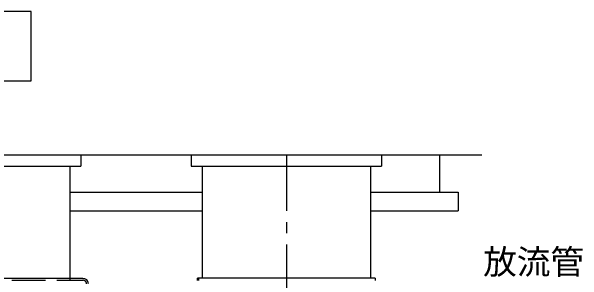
# Model space of a CAD drawing. Units: millimetres, scale not verified. Extents: x -8910 to 8910, y -6308 to 6308.
# Drawn here: x -3918 to -2389, y -1549 to -827 of the extents above; entities that cross this region are included whole.
import ezdxf
from ezdxf.enums import TextEntityAlignment as Align

# ---------------------------------------------------------------- set-up
doc = ezdxf.new("R2010")
doc.units = ezdxf.units.MM
doc.header["$LTSCALE"] = 30
doc.linetypes.add('CHAIN1', pattern=[8, 5, -1, 1, -1])
doc.linetypes.add('DASHED3', pattern=[4, 3, -1])
for name, color, linetype, lineweight in [('0-2_機器', 2, 'Continuous', 25), ('0-3_空気管', 3, 'Continuous', 25), ('0-6_09', 3, 'Continuous', 25), ('0-E_0E', 3, 'Continuous', 25)]:
    doc.layers.add(name, color=color, linetype=linetype, lineweight=lineweight)
doc.styles.add('ＭＳ ゴシック', font='')
doc.styles.get('ＭＳ ゴシック').set_extended_font_data('MS Gothic')

msp = doc.modelspace()

# ---------------------------------------------------------------- linework, layer by layer
at = {"layer": '0-2_機器'}
for p, q in [((-7257.32, -1212.48), (-2658.91, -1212.48)), ((-2771.77, -1212.48), (-2771.77, -1312.48)), ((-3761.8, -1312.48), (-3407.02, -1312.48)), ((-2957.02, -1312.48), (-2721.77, -1312.48)), ((-2721.77, -1312.48), (-2721.77, -1362.48)), ((-3761.8, -1362.48), (-3407.02, -1362.48)), ((-2957.02, -1362.48), (-2721.77, -1362.48))]:
    msp.add_line(p, q, dxfattribs=at)
at = {"layer": '0-2_機器', "color": 3}
for p, q in [((-4391.8, -1212.48), (-3731.8, -1212.48)), ((-3731.8, -1212.48), (-3731.8, -1242.47)), ((-4391.8, -1242.47), (-3731.8, -1242.47))]:
    msp.add_line(p, q, dxfattribs=at)
msp.add_lwpolyline([(-3864.83, -1013.65), (-3864.83, -827.34), (-5894.16, -827.34), (-5894.16, -1013.65)], close=True, dxfattribs=at)
at = {"layer": '0-3_空気管', "linetype": 'CHAIN1'}
msp.add_line((-3182.02, -1212.48), (-3182.02, -2410.48), dxfattribs=at)
at = {"layer": '0-6_09'}
for p, q in [((-3761.8, -1242.47), (-3761.8, -1548.48)), ((-3726.79, -1543.48), (-4396.81, -1543.48))]:
    msp.add_line(p, q, dxfattribs=at)
at = {"layer": '0-6_09', "linetype": 'DASHED3'}
msp.add_line((-4396.81, -1548.48), (-3726.79, -1548.48), dxfattribs=at)
at = {"layer": '0-6_09'}
msp.add_arc((-3726.79, -1558.48), 15, 3, 90, dxfattribs=at)
at = {"layer": '0-6_09', "linetype": 'DASHED3'}
msp.add_arc((-3726.79, -1558.48), 10, 3, 90, dxfattribs=at)
at = {"layer": '0-E_0E'}
for p, q in [((-3437.02, -1212.48), (-2927.02, -1212.48)), ((-3437.02, -1212.48), (-3437.02, -1242.47)), ((-2927.02, -1212.48), (-2927.02, -1242.47)), ((-3437.02, -1242.47), (-2927.02, -1242.47)), ((-3407.02, -1242.47), (-3407.02, -1542.48)), ((-2957.02, -1242.47), (-2957.02, -1542.48)), ((-3419.81, -1549.35), (-3419.69, -1542.48)), ((-2944.35, -1542.48), (-3419.69, -1542.48)), ((-2944.35, -1542.48), (-2944.23, -1549.35))]:
    msp.add_line(p, q, dxfattribs=at)
at = {"layer": '0-E_0E', "linetype": 'DASHED3'}
msp.add_line((-3416.31, -1549.48), (-3416.19, -1542.48), dxfattribs=at)

# ---------------------------------------------------------------- texts
at = {"layer": '0-E_0E', "color": 4, "style": 'ＭＳ ゴシック'}
msp.add_text('放流管', height=65.98, dxfattribs=at).set_placement((-2655.27, -1551.89), align=Align.BOTTOM_LEFT)

doc.saveas('drawing.dxf')
